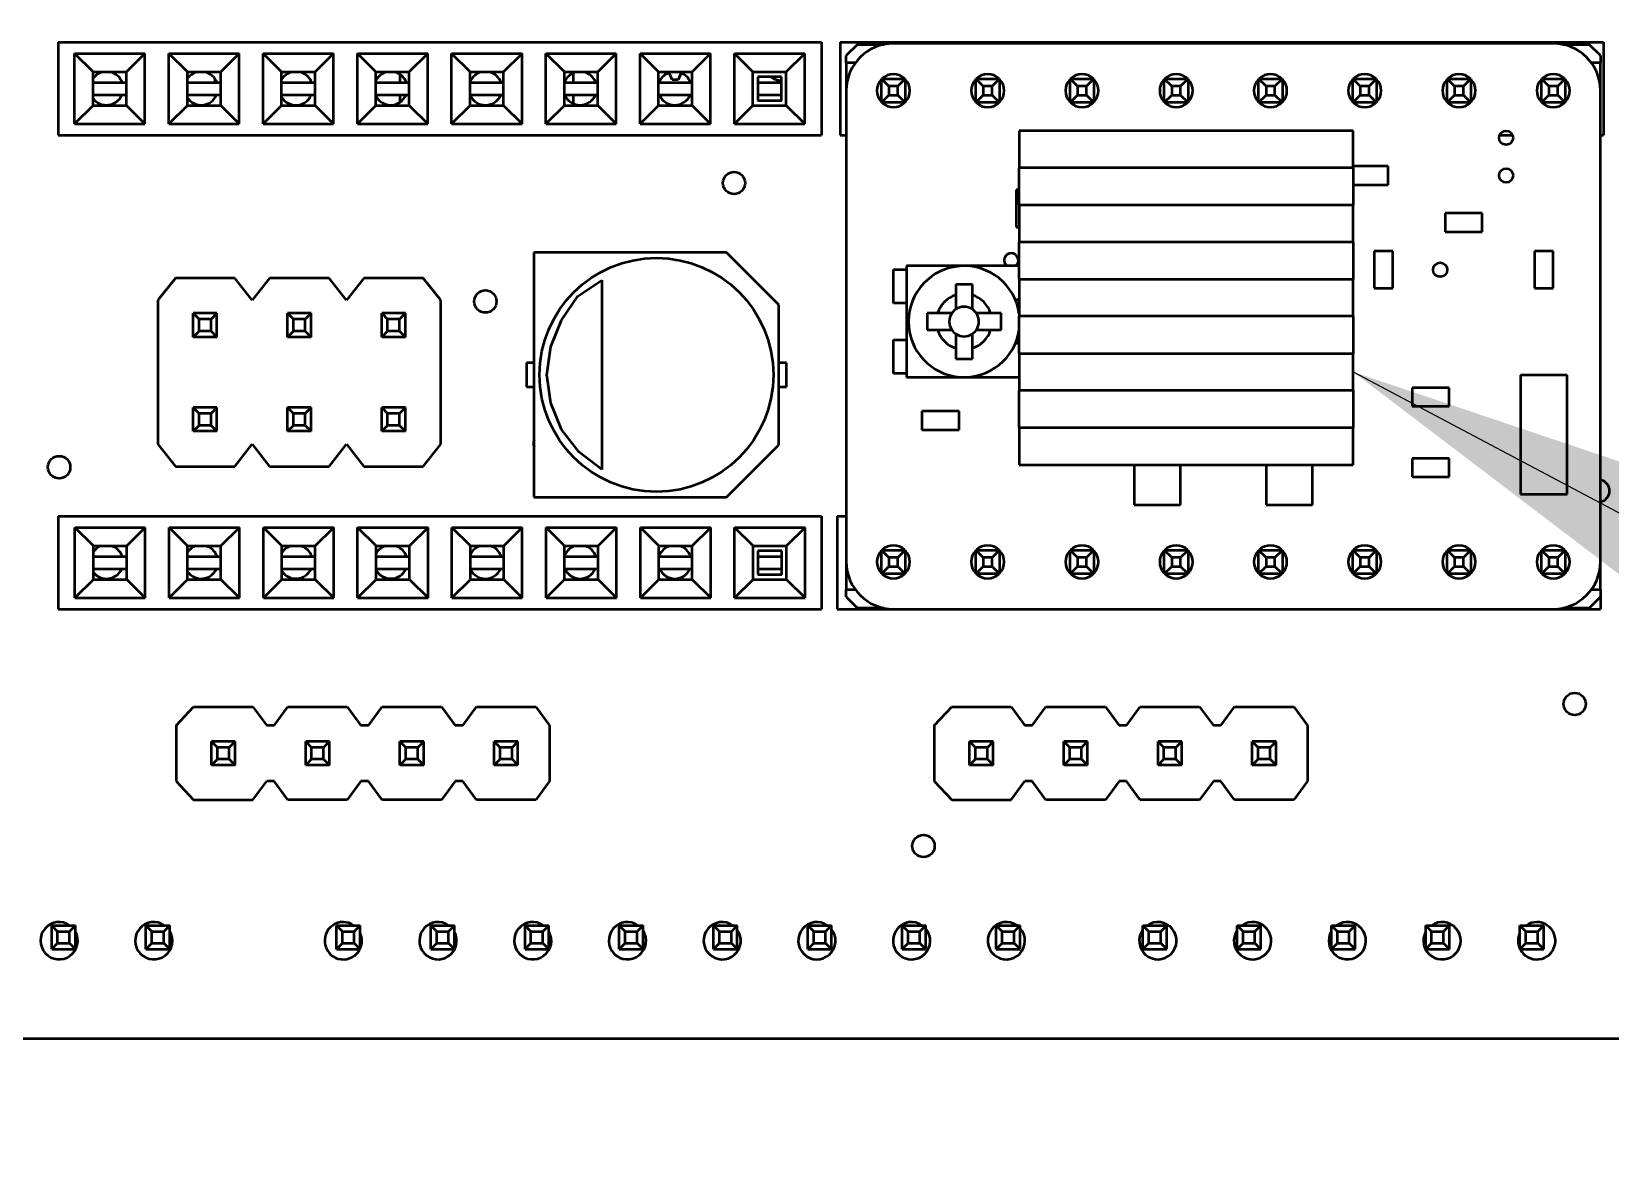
# Model space of a CAD drawing. Header units: millimetres. Extents: x 0 to 2625, y 0 to 1856.
# Drawn here: x 701.87 to 744.41, y 909.16 to 939.79 of the extents above; entities that cross this region are included whole.
import ezdxf

# ---------------------------------------------------------------- set-up
doc = ezdxf.new("R2010")
doc.units = ezdxf.units.MM
doc.header["$LTSCALE"] = 6.25
doc.layers.add('Symbol (ISO)', color=7, linetype='Continuous', lineweight=25)
doc.layers.add('Visible (ISO)', color=7, linetype='Continuous', lineweight=50)
doc.styles.add('Note Text (ISO)', font='tahoma.ttf')
doc.dimstyles.new('Default - Method 1b (ISO)$7', dxfattribs={"dimscale": 6.25, "dimtxt": 3.5, "dimasz": 2.5, "dimexe": 3.175, "dimexo": 0, "dimgap": 0.762, "dimtad": 1, "dimtoh": 1, "dimrnd": 1e-08, "dimtxsty": 'Note Text (ISO)', "dimcen": 0.09, "dimdle": 10, "dimclrd": 256, "dimclre": 256, "dimclrt": 256, "dimazin": 2, "dimtfac": 1, "dimtmove": 0, "dimatfit": 3, "dimfxl": 1, "dimtolj": 1, "dimlwd": -1, "dimlwe": -1, "dimarcsym": 0})

msp = doc.modelspace()

# ---------------------------------------------------------------- linework, layer by layer
at = {"layer": 'Visible (ISO)'}
for p, q in [((702.58, 939.504), (723.15, 939.504)), ((702.58, 939.504), (702.58, 937.004)), ((723.15, 939.504), (723.15, 937.004)), ((723.659, 939.504), (723.659, 937.004)), ((723.659, 939.504), (744.229, 939.504)), ((724.121, 939.446), (723.821, 939.146)), ((724.121, 939.446), (724.84, 939.446)), ((742.871, 939.471), (725.091, 939.471)), ((743.122, 939.446), (743.841, 939.446)), ((744.141, 939.146), (743.841, 939.446)), ((744.229, 939.504), (744.229, 937.004)), ((703.026, 937.304), (703.026, 939.204)), ((703.026, 939.204), (704.924, 939.204)), ((703.525, 938.705), (703.026, 939.204)), ((704.425, 938.705), (704.924, 939.204)), ((704.924, 937.304), (704.924, 939.204)), ((705.566, 937.304), (705.566, 939.204)), ((705.566, 939.204), (707.464, 939.204)), ((706.065, 938.705), (705.566, 939.204)), ((706.965, 938.705), (707.464, 939.204)), ((707.464, 937.304), (707.464, 939.204)), ((708.106, 939.204), (710.004, 939.204)), ((708.605, 938.705), (708.106, 939.204)), ((708.106, 937.304), (708.106, 939.204)), ((709.505, 938.705), (710.004, 939.204)), ((710.004, 937.304), (710.004, 939.204)), ((710.646, 937.304), (710.646, 939.204)), ((710.646, 939.204), (712.544, 939.204)), ((711.145, 938.705), (710.646, 939.204)), ((712.045, 938.705), (712.544, 939.204)), ((712.544, 937.304), (712.544, 939.204)), ((713.186, 937.304), (713.186, 939.204)), ((713.186, 939.204), (715.084, 939.204)), ((713.685, 938.705), (713.186, 939.204)), ((714.585, 938.705), (715.084, 939.204)), ((715.084, 937.304), (715.084, 939.204)), ((715.726, 937.304), (715.726, 939.204)), ((715.726, 939.204), (717.624, 939.204)), ((716.225, 938.705), (715.726, 939.204)), ((717.125, 938.705), (717.624, 939.204)), ((717.624, 937.304), (717.624, 939.204)), ((718.765, 938.705), (718.266, 939.204)), ((718.266, 937.304), (718.266, 939.204)), ((718.266, 939.204), (720.164, 939.204)), ((719.665, 938.705), (720.164, 939.204)), ((720.164, 937.304), (720.164, 939.204)), ((720.806, 939.204), (722.704, 939.204)), ((721.305, 938.705), (720.806, 939.204)), ((720.806, 937.304), (720.806, 939.204)), ((722.205, 938.705), (722.704, 939.204)), ((722.704, 937.304), (722.704, 939.204)), ((723.821, 938.946), (723.821, 939.146)), ((724.062, 938.946), (723.821, 938.946)), ((723.821, 938.946), (723.821, 938.201)), ((744.141, 938.946), (743.899, 938.946)), ((744.141, 939.146), (744.141, 938.946)), ((744.141, 938.201), (744.141, 938.946)), ((703.525, 937.803), (703.525, 938.705)), ((703.525, 938.704), (704.425, 938.704)), ((704.425, 937.803), (704.425, 938.705)), ((706.065, 937.803), (706.065, 938.705)), ((706.065, 938.704), (706.965, 938.704)), ((706.809, 938.523), (706.809, 938.421)), ((706.965, 937.803), (706.965, 938.705)), ((708.605, 937.803), (708.605, 938.705)), ((708.605, 938.704), (709.505, 938.704)), ((709.505, 937.803), (709.505, 938.705)), ((711.145, 937.803), (711.145, 938.705)), ((711.145, 938.704), (712.045, 938.704)), ((711.789, 938.643), (711.789, 938.421)), ((712.045, 937.803), (712.045, 938.705)), ((713.685, 937.803), (713.685, 938.705)), ((713.685, 938.704), (714.585, 938.704)), ((714.585, 937.803), (714.585, 938.705)), ((716.225, 937.803), (716.225, 938.705)), ((716.225, 938.704), (717.125, 938.704)), ((716.462, 938.676), (716.462, 938.421)), ((717.125, 937.803), (717.125, 938.705)), ((718.765, 937.803), (718.765, 938.705)), ((718.765, 938.704), (719.665, 938.704)), ((719.127, 938.489), (719.047, 938.689)), ((719.372, 938.682), (719.294, 938.489)), ((719.665, 937.803), (719.665, 938.705)), ((721.305, 937.803), (721.305, 938.705)), ((721.305, 938.704), (722.205, 938.704)), ((721.435, 938.574), (721.435, 937.934)), ((722.075, 938.574), (721.435, 938.574)), ((722.075, 937.934), (722.075, 938.574)), ((722.205, 937.803), (722.205, 938.705)), ((724.971, 938.321), (724.771, 938.521)), ((724.771, 937.881), (724.771, 938.521)), ((724.771, 938.521), (725.411, 938.521)), ((725.211, 938.321), (725.411, 938.521)), ((725.411, 938.521), (725.411, 937.881)), ((727.311, 938.521), (727.951, 938.521)), ((727.511, 938.321), (727.311, 938.521)), ((727.311, 937.881), (727.311, 938.521)), ((727.751, 938.321), (727.951, 938.521)), ((727.951, 938.521), (727.951, 937.881)), ((729.851, 938.521), (730.491, 938.521)), ((730.051, 938.321), (729.851, 938.521)), ((729.851, 937.881), (729.851, 938.521)), ((730.291, 938.321), (730.491, 938.521)), ((730.491, 938.521), (730.491, 937.881)), ((732.391, 938.521), (733.031, 938.521)), ((732.591, 938.321), (732.391, 938.521)), ((732.391, 937.881), (732.391, 938.521)), ((732.831, 938.321), (733.031, 938.521)), ((733.031, 938.521), (733.031, 937.881)), ((734.931, 938.521), (735.571, 938.521)), ((735.131, 938.321), (734.931, 938.521)), ((734.931, 937.881), (734.931, 938.521)), ((735.371, 938.321), (735.571, 938.521)), ((735.571, 938.521), (735.571, 937.881)), ((737.471, 938.521), (738.111, 938.521)), ((737.671, 938.321), (737.471, 938.521)), ((737.471, 937.881), (737.471, 938.521)), ((737.911, 938.321), (738.111, 938.521)), ((738.111, 938.521), (738.111, 937.881)), ((740.011, 938.521), (740.651, 938.521)), ((740.211, 938.321), (740.011, 938.521)), ((740.011, 937.881), (740.011, 938.521)), ((740.451, 938.321), (740.651, 938.521)), ((740.651, 938.521), (740.651, 937.881)), ((742.551, 938.521), (743.191, 938.521)), ((742.751, 938.321), (742.551, 938.521)), ((742.551, 937.881), (742.551, 938.521)), ((742.991, 938.321), (743.191, 938.521)), ((743.191, 938.521), (743.191, 937.881)), ((703.525, 938.421), (704.425, 938.421)), ((703.525, 938.087), (704.425, 938.087)), ((706.065, 938.421), (706.965, 938.421)), ((706.065, 938.087), (706.965, 938.087)), ((706.809, 938.087), (706.809, 938.004)), ((708.605, 938.421), (709.505, 938.421)), ((708.605, 938.087), (709.505, 938.087)), ((711.145, 938.421), (712.045, 938.421)), ((711.145, 938.087), (712.045, 938.087)), ((711.789, 938.087), (711.789, 937.884)), ((713.685, 938.421), (714.585, 938.421)), ((713.685, 938.087), (714.585, 938.087)), ((716.225, 938.421), (717.125, 938.421)), ((716.225, 938.087), (717.125, 938.087)), ((716.462, 938.087), (716.462, 937.851)), ((718.765, 938.421), (719.665, 938.421)), ((718.765, 938.087), (719.665, 938.087)), ((719.294, 938.489), (719.127, 938.489)), ((721.435, 938.421), (722.075, 938.421)), ((721.435, 938.087), (722.075, 938.087)), ((723.821, 938.201), (723.821, 925.501)), ((725.211, 938.321), (724.971, 938.321)), ((724.971, 938.321), (724.971, 938.081)), ((725.211, 938.081), (725.211, 938.321)), ((727.751, 938.321), (727.511, 938.321)), ((727.511, 938.321), (727.511, 938.081)), ((727.751, 938.081), (727.751, 938.321)), ((730.291, 938.321), (730.051, 938.321)), ((730.051, 938.321), (730.051, 938.081)), ((730.291, 938.081), (730.291, 938.321)), ((732.831, 938.321), (732.591, 938.321)), ((732.591, 938.321), (732.591, 938.081)), ((732.831, 938.081), (732.831, 938.321)), ((735.371, 938.321), (735.131, 938.321)), ((735.131, 938.321), (735.131, 938.081)), ((735.371, 938.081), (735.371, 938.321)), ((737.911, 938.321), (737.671, 938.321)), ((737.671, 938.321), (737.671, 938.081)), ((737.911, 938.081), (737.911, 938.321)), ((740.451, 938.321), (740.211, 938.321)), ((740.211, 938.321), (740.211, 938.081)), ((740.451, 938.081), (740.451, 938.321)), ((742.991, 938.321), (742.751, 938.321)), ((742.751, 938.321), (742.751, 938.081)), ((742.991, 938.081), (742.991, 938.321)), ((744.141, 925.501), (744.141, 938.201)), ((703.525, 937.803), (703.026, 937.304)), ((703.525, 937.804), (704.425, 937.804)), ((704.425, 937.803), (704.924, 937.304)), ((706.065, 937.803), (705.566, 937.304)), ((706.065, 937.804), (706.965, 937.804)), ((706.965, 937.803), (707.464, 937.304)), ((708.605, 937.803), (708.106, 937.304)), ((708.605, 937.804), (709.505, 937.804)), ((709.505, 937.803), (710.004, 937.304)), ((711.145, 937.803), (710.646, 937.304)), ((711.145, 937.804), (712.045, 937.804)), ((712.045, 937.803), (712.544, 937.304)), ((713.685, 937.803), (713.186, 937.304)), ((713.685, 937.804), (714.585, 937.804)), ((714.585, 937.803), (715.084, 937.304)), ((716.225, 937.803), (715.726, 937.304)), ((716.225, 937.804), (717.125, 937.804)), ((717.125, 937.803), (717.624, 937.304)), ((718.765, 937.803), (718.266, 937.304)), ((718.765, 937.804), (719.665, 937.804)), ((719.665, 937.803), (720.164, 937.304)), ((721.305, 937.803), (720.806, 937.304)), ((721.305, 937.804), (722.205, 937.804)), ((721.435, 937.934), (722.075, 937.934)), ((722.205, 937.803), (722.704, 937.304)), ((724.771, 937.881), (724.971, 938.081)), ((725.411, 937.881), (724.771, 937.881)), ((724.971, 938.081), (725.211, 938.081)), ((725.411, 937.881), (725.211, 938.081)), ((727.311, 937.881), (727.511, 938.081)), ((727.951, 937.881), (727.311, 937.881)), ((727.511, 938.081), (727.751, 938.081)), ((727.951, 937.881), (727.751, 938.081)), ((729.851, 937.881), (730.051, 938.081)), ((730.491, 937.881), (729.851, 937.881)), ((730.051, 938.081), (730.291, 938.081)), ((730.491, 937.881), (730.291, 938.081)), ((732.391, 937.881), (732.591, 938.081)), ((733.031, 937.881), (732.391, 937.881)), ((732.591, 938.081), (732.831, 938.081)), ((733.031, 937.881), (732.831, 938.081)), ((734.931, 937.881), (735.131, 938.081)), ((735.571, 937.881), (734.931, 937.881)), ((735.131, 938.081), (735.371, 938.081)), ((735.571, 937.881), (735.371, 938.081)), ((737.471, 937.881), (737.671, 938.081)), ((738.111, 937.881), (737.471, 937.881)), ((737.671, 938.081), (737.911, 938.081)), ((738.111, 937.881), (737.911, 938.081)), ((740.011, 937.881), (740.211, 938.081)), ((740.651, 937.881), (740.011, 937.881)), ((740.211, 938.081), (740.451, 938.081)), ((740.651, 937.881), (740.451, 938.081)), ((742.551, 937.881), (742.751, 938.081)), ((743.191, 937.881), (742.551, 937.881)), ((742.751, 938.081), (742.991, 938.081)), ((743.191, 937.881), (742.991, 938.081)), ((703.026, 937.304), (704.924, 937.304)), ((705.566, 937.304), (707.464, 937.304)), ((708.106, 937.304), (710.004, 937.304)), ((710.646, 937.304), (712.544, 937.304)), ((713.186, 937.304), (715.084, 937.304)), ((715.726, 937.304), (717.624, 937.304)), ((718.266, 937.304), (720.164, 937.304)), ((720.806, 937.304), (722.704, 937.304)), ((702.58, 937.004), (723.15, 937.004)), ((723.659, 937.004), (723.821, 937.004)), ((737.481, 937.121), (728.481, 937.121)), ((728.481, 937.121), (728.481, 936.621)), ((737.481, 936.621), (737.481, 937.121)), ((741.425, 937.004), (741.777, 937.004)), ((744.141, 937.004), (744.229, 937.004)), ((728.481, 936.621), (728.481, 936.121)), ((737.481, 936.121), (737.481, 936.621)), ((737.481, 936.121), (728.481, 936.121)), ((728.481, 935.121), (728.481, 936.121)), ((738.418, 936.165), (737.481, 936.165)), ((737.481, 936.121), (737.481, 935.121)), ((738.418, 935.665), (738.418, 936.165)), ((737.481, 935.665), (738.418, 935.665)), ((728.397, 935.526), (728.397, 934.526)), ((728.481, 935.526), (728.397, 935.526)), ((728.481, 935.121), (737.481, 935.121)), ((728.481, 935.121), (728.481, 934.121)), ((737.481, 934.121), (737.481, 935.121)), ((740.958, 934.895), (739.958, 934.895)), ((739.958, 934.895), (739.958, 934.395)), ((740.958, 934.395), (740.958, 934.895)), ((728.397, 934.526), (728.481, 934.526)), ((739.958, 934.395), (740.958, 934.395)), ((720.592, 933.842), (715.406, 933.842)), ((715.406, 933.842), (715.406, 927.242)), ((722.006, 932.427), (720.592, 933.842)), ((737.481, 934.121), (728.481, 934.121)), ((728.481, 933.121), (728.481, 934.121)), ((737.481, 934.121), (737.481, 933.121)), ((738.049, 933.875), (738.049, 932.875)), ((738.549, 933.875), (738.049, 933.875)), ((738.549, 932.875), (738.549, 933.875)), ((742.367, 933.875), (742.367, 932.875)), ((742.867, 933.875), (742.367, 933.875)), ((742.867, 932.875), (742.867, 933.875)), ((728.481, 933.478), (725.446, 933.478)), ((725.446, 933.478), (725.446, 933.378)), ((705.743, 933.151), (705.273, 932.551)), ((707.343, 933.151), (705.743, 933.151)), ((707.813, 932.551), (707.343, 933.151)), ((708.283, 933.151), (707.813, 932.551)), ((709.883, 933.151), (708.283, 933.151)), ((710.353, 932.551), (709.883, 933.151)), ((710.823, 933.151), (710.353, 932.551)), ((712.423, 933.151), (710.823, 933.151)), ((712.893, 932.551), (712.423, 933.151)), ((716.583, 932.664), (717.231, 933.096)), ((717.231, 933.096), (717.231, 927.987)), ((725.096, 933.378), (725.446, 933.378)), ((725.096, 932.473), (725.096, 933.378)), ((725.446, 933.378), (725.446, 932.473)), ((728.481, 933.121), (737.481, 933.121)), ((728.481, 933.121), (728.481, 932.121)), ((737.481, 932.121), (737.481, 933.121)), ((716.151, 932.017), (716.583, 932.664)), ((727.221, 932.978), (726.771, 932.978)), ((726.771, 932.978), (726.771, 932.693)), ((727.221, 932.693), (727.221, 932.978)), ((728.373, 932.573), (728.481, 932.573)), ((738.049, 932.875), (738.549, 932.875)), ((742.367, 932.875), (742.867, 932.875)), ((705.273, 932.551), (705.273, 928.671)), ((706.863, 932.201), (706.223, 932.201)), ((706.223, 932.201), (706.383, 932.041)), ((706.223, 931.561), (706.223, 932.201)), ((706.703, 932.041), (706.863, 932.201)), ((706.863, 932.201), (706.863, 932.201)), ((706.863, 931.561), (706.863, 932.201)), ((706.863, 931.561), (706.863, 932.201)), ((708.763, 931.561), (708.763, 932.201)), ((708.763, 932.201), (708.923, 932.041)), ((709.403, 932.201), (708.763, 932.201)), ((709.243, 932.041), (709.403, 932.201)), ((709.403, 931.561), (709.403, 932.201)), ((709.403, 932.201), (709.403, 932.201)), ((709.403, 931.561), (709.403, 932.201)), ((711.303, 931.561), (711.303, 932.201)), ((711.303, 932.201), (711.463, 932.041)), ((711.943, 932.201), (711.303, 932.201)), ((711.783, 932.041), (711.943, 932.201)), ((711.943, 932.201), (711.943, 932.201)), ((711.943, 931.561), (711.943, 932.201)), ((711.943, 931.561), (711.943, 932.201)), ((712.893, 928.671), (712.893, 932.551)), ((722.006, 928.656), (722.006, 932.427)), ((725.446, 932.473), (725.096, 932.473)), ((725.446, 932.473), (725.446, 931.483)), ((725.996, 932.203), (725.996, 931.753)), ((726.28, 932.203), (725.996, 932.203)), ((727.996, 932.203), (727.711, 932.203)), ((727.996, 931.753), (727.996, 932.203)), ((706.383, 931.721), (706.223, 931.561)), ((706.703, 932.041), (706.383, 932.041)), ((706.383, 931.721), (706.383, 932.041)), ((706.703, 931.721), (706.383, 931.721)), ((706.703, 931.721), (706.703, 932.041)), ((706.863, 931.561), (706.703, 931.721)), ((708.923, 931.721), (708.763, 931.561)), ((708.923, 931.721), (708.923, 932.041)), ((709.243, 932.041), (708.923, 932.041)), ((709.243, 931.721), (708.923, 931.721)), ((709.243, 931.721), (709.243, 932.041)), ((709.403, 931.561), (709.243, 931.721)), ((711.463, 931.721), (711.303, 931.561)), ((711.463, 931.721), (711.463, 932.041)), ((711.783, 932.041), (711.463, 932.041)), ((711.783, 931.721), (711.463, 931.721)), ((711.783, 931.721), (711.783, 932.041)), ((711.943, 931.561), (711.783, 931.721)), ((715.856, 931.305), (716.151, 932.017)), ((725.996, 931.753), (726.28, 931.753)), ((727.711, 931.753), (727.996, 931.753)), ((737.481, 932.121), (728.481, 932.121)), ((728.481, 931.121), (728.481, 932.121)), ((737.481, 932.121), (737.481, 931.121)), ((706.863, 931.561), (706.223, 931.561)), ((706.863, 931.561), (706.863, 931.561)), ((709.403, 931.561), (708.763, 931.561)), ((709.403, 931.561), (709.403, 931.561)), ((711.943, 931.561), (711.303, 931.561)), ((711.943, 931.561), (711.943, 931.561)), ((715.756, 930.542), (715.856, 931.305)), ((725.096, 931.483), (725.446, 931.483)), ((725.096, 930.578), (725.096, 931.483)), ((725.446, 931.483), (725.446, 930.578)), ((728.481, 931.383), (728.373, 931.383)), ((715.406, 930.867), (715.206, 930.867)), ((715.206, 930.867), (715.206, 930.217)), ((722.206, 930.867), (722.006, 930.867)), ((722.206, 930.217), (722.206, 930.867)), ((726.771, 931.262), (726.771, 930.978)), ((726.771, 930.978), (727.221, 930.978)), ((727.221, 930.978), (727.221, 931.262)), ((728.481, 931.121), (737.481, 931.121)), ((728.481, 931.121), (728.481, 930.121)), ((737.481, 930.121), (737.481, 931.121)), ((715.856, 929.778), (715.756, 930.542)), ((725.446, 930.578), (725.096, 930.578)), ((725.446, 930.578), (725.446, 930.478)), ((725.446, 930.478), (728.481, 930.478)), ((741.992, 930.53), (741.992, 927.33)), ((743.242, 930.53), (741.992, 930.53)), ((743.242, 927.33), (743.242, 930.53)), ((715.206, 930.217), (715.406, 930.217)), ((722.006, 930.217), (722.206, 930.217)), ((737.481, 930.121), (728.481, 930.121)), ((728.481, 929.121), (728.481, 930.121)), ((737.481, 930.121), (737.481, 929.121)), ((740.069, 930.196), (739.069, 930.196)), ((739.069, 930.196), (739.069, 929.696)), ((740.069, 929.696), (740.069, 930.196)), ((706.223, 929.021), (706.223, 929.661)), ((706.223, 929.661), (706.383, 929.501)), ((706.863, 929.661), (706.223, 929.661)), ((706.703, 929.501), (706.863, 929.661)), ((706.863, 929.661), (706.863, 929.661)), ((706.863, 929.021), (706.863, 929.661)), ((706.863, 929.021), (706.863, 929.661)), ((709.403, 929.661), (708.763, 929.661)), ((708.763, 929.661), (708.923, 929.501)), ((708.763, 929.021), (708.763, 929.661)), ((709.243, 929.501), (709.403, 929.661)), ((709.403, 929.661), (709.403, 929.661)), ((709.403, 929.021), (709.403, 929.661)), ((709.403, 929.021), (709.403, 929.661)), ((711.943, 929.661), (711.303, 929.661)), ((711.303, 929.021), (711.303, 929.661)), ((711.303, 929.661), (711.463, 929.501)), ((711.783, 929.501), (711.943, 929.661)), ((711.943, 929.021), (711.943, 929.661)), ((711.943, 929.661), (711.943, 929.661)), ((711.943, 929.021), (711.943, 929.661)), ((716.151, 929.067), (715.856, 929.778)), ((739.069, 929.696), (740.069, 929.696)), ((706.383, 929.181), (706.223, 929.021)), ((706.383, 929.181), (706.383, 929.501)), ((706.703, 929.501), (706.383, 929.501)), ((706.703, 929.181), (706.383, 929.181)), ((706.703, 929.181), (706.703, 929.501)), ((706.863, 929.021), (706.703, 929.181)), ((708.923, 929.181), (708.763, 929.021)), ((709.243, 929.501), (708.923, 929.501)), ((708.923, 929.181), (708.923, 929.501)), ((709.243, 929.181), (708.923, 929.181)), ((709.243, 929.181), (709.243, 929.501)), ((709.403, 929.021), (709.243, 929.181)), ((711.463, 929.181), (711.303, 929.021)), ((711.783, 929.501), (711.463, 929.501)), ((711.463, 929.181), (711.463, 929.501)), ((711.783, 929.181), (711.463, 929.181)), ((711.783, 929.181), (711.783, 929.501)), ((711.943, 929.021), (711.783, 929.181)), ((726.861, 929.561), (725.861, 929.561)), ((725.861, 929.561), (725.861, 929.061)), ((726.861, 929.061), (726.861, 929.561)), ((706.863, 929.021), (706.223, 929.021)), ((706.863, 929.021), (706.863, 929.021)), ((709.403, 929.021), (708.763, 929.021)), ((709.403, 929.021), (709.403, 929.021)), ((711.943, 929.021), (711.303, 929.021)), ((711.943, 929.021), (711.943, 929.021)), ((716.62, 928.456), (716.151, 929.067)), ((725.861, 929.061), (726.861, 929.061)), ((728.481, 929.121), (737.481, 929.121)), ((728.481, 929.121), (728.481, 928.621)), ((737.481, 928.621), (737.481, 929.121)), ((705.273, 928.671), (705.743, 928.071)), ((707.343, 928.071), (707.813, 928.671)), ((707.813, 928.671), (708.283, 928.071)), ((709.883, 928.071), (710.353, 928.671)), ((710.353, 928.671), (710.823, 928.071)), ((712.423, 928.071), (712.893, 928.671)), ((717.231, 927.987), (716.62, 928.456)), ((720.592, 927.242), (722.006, 928.656)), ((728.481, 928.621), (728.481, 928.121)), ((737.481, 928.121), (737.481, 928.621)), ((705.743, 928.071), (707.343, 928.071)), ((708.283, 928.071), (709.883, 928.071)), ((710.823, 928.071), (712.423, 928.071)), ((728.481, 928.121), (737.481, 928.121)), ((731.578, 928.121), (731.578, 927.041)), ((732.828, 927.041), (732.828, 928.121)), ((735.134, 928.121), (735.134, 927.041)), ((736.384, 927.041), (736.384, 928.121)), ((740.069, 928.291), (739.069, 928.291)), ((739.069, 928.291), (739.069, 927.791)), ((740.069, 927.791), (740.069, 928.291)), ((739.069, 927.791), (740.069, 927.791)), ((715.406, 927.242), (720.592, 927.242)), ((731.578, 927.041), (732.828, 927.041)), ((735.134, 927.041), (736.384, 927.041)), ((741.992, 927.33), (743.242, 927.33)), ((702.587, 926.731), (723.157, 926.731)), ((702.587, 926.731), (702.587, 924.231)), ((723.157, 926.731), (723.157, 924.231)), ((723.571, 926.731), (723.821, 926.731)), ((723.571, 926.731), (723.571, 924.231)), ((703.033, 924.531), (703.033, 926.431)), ((703.033, 926.431), (704.931, 926.431)), ((703.532, 925.932), (703.033, 926.431)), ((704.432, 925.932), (704.931, 926.431)), ((704.931, 924.531), (704.931, 926.431)), ((705.573, 924.531), (705.573, 926.431)), ((705.573, 926.431), (707.471, 926.431)), ((706.072, 925.932), (705.573, 926.431)), ((706.972, 925.932), (707.471, 926.431)), ((707.471, 924.531), (707.471, 926.431)), ((708.113, 924.531), (708.113, 926.431)), ((708.113, 926.431), (710.011, 926.431)), ((708.612, 925.932), (708.113, 926.431)), ((709.512, 925.932), (710.011, 926.431)), ((710.011, 924.531), (710.011, 926.431)), ((710.653, 924.531), (710.653, 926.431)), ((710.653, 926.431), (712.551, 926.431)), ((711.152, 925.932), (710.653, 926.431)), ((712.052, 925.932), (712.551, 926.431)), ((712.551, 924.531), (712.551, 926.431)), ((713.193, 924.531), (713.193, 926.431)), ((713.193, 926.431), (715.091, 926.431)), ((713.692, 925.932), (713.193, 926.431)), ((714.592, 925.932), (715.091, 926.431)), ((715.091, 924.531), (715.091, 926.431)), ((715.733, 924.531), (715.733, 926.431)), ((715.733, 926.431), (717.631, 926.431)), ((716.232, 925.932), (715.733, 926.431)), ((717.132, 925.932), (717.631, 926.431)), ((717.631, 924.531), (717.631, 926.431)), ((718.273, 924.531), (718.273, 926.431)), ((718.273, 926.431), (720.171, 926.431)), ((718.772, 925.932), (718.273, 926.431)), ((719.672, 925.932), (720.171, 926.431)), ((720.171, 924.531), (720.171, 926.431)), ((720.813, 924.531), (720.813, 926.431)), ((720.813, 926.431), (722.711, 926.431)), ((721.312, 925.932), (720.813, 926.431)), ((722.212, 925.932), (722.711, 926.431)), ((722.711, 924.531), (722.711, 926.431)), ((703.532, 925.03), (703.532, 925.932)), ((703.532, 925.931), (704.432, 925.931)), ((704.432, 925.03), (704.432, 925.932)), ((706.072, 925.03), (706.072, 925.932)), ((706.072, 925.931), (706.972, 925.931)), ((706.972, 925.03), (706.972, 925.932)), ((708.612, 925.03), (708.612, 925.932)), ((708.612, 925.931), (709.512, 925.931)), ((709.512, 925.03), (709.512, 925.932)), ((711.152, 925.03), (711.152, 925.932)), ((711.152, 925.931), (712.052, 925.931)), ((712.052, 925.03), (712.052, 925.932)), ((713.692, 925.03), (713.692, 925.932)), ((713.692, 925.931), (714.592, 925.931)), ((714.592, 925.03), (714.592, 925.932)), ((716.232, 925.03), (716.232, 925.932)), ((716.232, 925.931), (717.132, 925.931)), ((717.132, 925.03), (717.132, 925.932)), ((718.772, 925.03), (718.772, 925.932)), ((718.772, 925.931), (719.672, 925.931)), ((719.672, 925.03), (719.672, 925.932)), ((721.312, 925.03), (721.312, 925.932)), ((721.312, 925.931), (722.212, 925.931)), ((722.082, 925.801), (721.442, 925.801)), ((721.442, 925.801), (721.442, 925.161)), ((722.082, 925.161), (722.082, 925.801)), ((722.212, 925.03), (722.212, 925.932)), ((724.771, 925.821), (725.411, 925.821)), ((724.971, 925.621), (724.771, 925.821)), ((724.771, 925.181), (724.771, 925.821)), ((725.211, 925.621), (725.411, 925.821)), ((725.411, 925.821), (725.411, 925.181)), ((727.511, 925.621), (727.311, 925.821)), ((727.311, 925.181), (727.311, 925.821)), ((727.311, 925.821), (727.951, 925.821)), ((727.751, 925.621), (727.951, 925.821)), ((727.951, 925.821), (727.951, 925.181)), ((730.051, 925.621), (729.851, 925.821)), ((729.851, 925.181), (729.851, 925.821)), ((729.851, 925.821), (730.491, 925.821)), ((730.291, 925.621), (730.491, 925.821)), ((730.491, 925.821), (730.491, 925.181)), ((732.391, 925.821), (733.031, 925.821)), ((732.391, 925.181), (732.391, 925.821)), ((732.591, 925.621), (732.391, 925.821)), ((732.831, 925.621), (733.031, 925.821)), ((733.031, 925.821), (733.031, 925.181)), ((734.931, 925.181), (734.931, 925.821)), ((734.931, 925.821), (735.571, 925.821)), ((735.131, 925.621), (734.931, 925.821)), ((735.371, 925.621), (735.571, 925.821)), ((735.571, 925.821), (735.571, 925.181)), ((737.471, 925.181), (737.471, 925.821)), ((737.471, 925.821), (738.111, 925.821)), ((737.671, 925.621), (737.471, 925.821)), ((737.911, 925.621), (738.111, 925.821)), ((738.111, 925.821), (738.111, 925.181)), ((740.011, 925.181), (740.011, 925.821)), ((740.011, 925.821), (740.651, 925.821)), ((740.211, 925.621), (740.011, 925.821)), ((740.451, 925.621), (740.651, 925.821)), ((740.651, 925.821), (740.651, 925.181)), ((742.551, 925.181), (742.551, 925.821)), ((742.551, 925.821), (743.191, 925.821)), ((742.751, 925.621), (742.551, 925.821)), ((742.991, 925.621), (743.191, 925.821)), ((743.191, 925.821), (743.191, 925.181)), ((703.532, 925.648), (704.432, 925.648)), ((706.072, 925.648), (706.972, 925.648)), ((708.612, 925.648), (709.512, 925.648)), ((711.152, 925.648), (712.052, 925.648)), ((713.692, 925.648), (714.592, 925.648)), ((716.232, 925.648), (717.132, 925.648)), ((718.772, 925.648), (719.672, 925.648)), ((721.442, 925.648), (722.082, 925.648)), ((723.821, 925.501), (723.821, 924.756)), ((724.771, 925.181), (724.971, 925.381)), ((725.211, 925.621), (724.971, 925.621)), ((724.971, 925.621), (724.971, 925.381)), ((724.971, 925.381), (725.211, 925.381)), ((725.211, 925.381), (725.211, 925.621)), ((725.411, 925.181), (725.211, 925.381)), ((727.311, 925.181), (727.511, 925.381)), ((727.511, 925.621), (727.511, 925.381)), ((727.751, 925.621), (727.511, 925.621)), ((727.511, 925.381), (727.751, 925.381)), ((727.751, 925.381), (727.751, 925.621)), ((727.951, 925.181), (727.751, 925.381)), ((729.851, 925.181), (730.051, 925.381)), ((730.051, 925.621), (730.051, 925.381)), ((730.291, 925.621), (730.051, 925.621)), ((730.051, 925.381), (730.291, 925.381)), ((730.291, 925.381), (730.291, 925.621)), ((730.491, 925.181), (730.291, 925.381)), ((732.391, 925.181), (732.591, 925.381)), ((732.591, 925.621), (732.591, 925.381)), ((732.831, 925.621), (732.591, 925.621)), ((732.591, 925.381), (732.831, 925.381)), ((732.831, 925.381), (732.831, 925.621)), ((733.031, 925.181), (732.831, 925.381)), ((734.931, 925.181), (735.131, 925.381)), ((735.131, 925.621), (735.131, 925.381)), ((735.371, 925.621), (735.131, 925.621)), ((735.131, 925.381), (735.371, 925.381)), ((735.371, 925.381), (735.371, 925.621)), ((735.571, 925.181), (735.371, 925.381)), ((737.471, 925.181), (737.671, 925.381)), ((737.671, 925.621), (737.671, 925.381)), ((737.911, 925.621), (737.671, 925.621)), ((737.671, 925.381), (737.911, 925.381)), ((737.911, 925.381), (737.911, 925.621)), ((738.111, 925.181), (737.911, 925.381)), ((740.011, 925.181), (740.211, 925.381)), ((740.211, 925.621), (740.211, 925.381)), ((740.451, 925.621), (740.211, 925.621)), ((740.211, 925.381), (740.451, 925.381)), ((740.451, 925.381), (740.451, 925.621)), ((740.651, 925.181), (740.451, 925.381)), ((742.551, 925.181), (742.751, 925.381)), ((742.751, 925.621), (742.751, 925.381)), ((742.991, 925.621), (742.751, 925.621)), ((742.751, 925.381), (742.991, 925.381)), ((742.991, 925.381), (742.991, 925.621)), ((743.191, 925.181), (742.991, 925.381)), ((744.141, 924.756), (744.141, 925.501)), ((703.532, 925.03), (703.033, 924.531)), ((703.532, 925.314), (704.432, 925.314)), ((703.532, 925.031), (704.432, 925.031)), ((704.432, 925.03), (704.931, 924.531)), ((706.072, 925.03), (705.573, 924.531)), ((706.072, 925.314), (706.972, 925.314)), ((706.072, 925.031), (706.972, 925.031)), ((706.972, 925.03), (707.471, 924.531)), ((708.612, 925.03), (708.113, 924.531)), ((708.612, 925.314), (709.512, 925.314)), ((708.612, 925.031), (709.512, 925.031)), ((709.512, 925.03), (710.011, 924.531)), ((711.152, 925.03), (710.653, 924.531)), ((711.152, 925.314), (712.052, 925.314)), ((711.152, 925.031), (712.052, 925.031)), ((712.052, 925.03), (712.551, 924.531)), ((713.692, 925.03), (713.193, 924.531)), ((713.692, 925.314), (714.592, 925.314)), ((713.692, 925.031), (714.592, 925.031)), ((714.592, 925.03), (715.091, 924.531)), ((716.232, 925.03), (715.733, 924.531)), ((716.232, 925.314), (717.132, 925.314)), ((716.232, 925.031), (717.132, 925.031)), ((717.132, 925.03), (717.631, 924.531)), ((718.772, 925.03), (718.273, 924.531)), ((718.772, 925.314), (719.672, 925.314)), ((718.772, 925.031), (719.672, 925.031)), ((719.672, 925.03), (720.171, 924.531)), ((721.312, 925.03), (720.813, 924.531)), ((721.312, 925.031), (722.212, 925.031)), ((721.442, 925.314), (722.082, 925.314)), ((721.442, 925.161), (722.082, 925.161)), ((722.212, 925.03), (722.711, 924.531)), ((725.411, 925.181), (724.771, 925.181)), ((727.951, 925.181), (727.311, 925.181)), ((730.491, 925.181), (729.851, 925.181)), ((733.031, 925.181), (732.391, 925.181)), ((735.571, 925.181), (734.931, 925.181)), ((738.111, 925.181), (737.471, 925.181)), ((740.651, 925.181), (740.011, 925.181)), ((743.191, 925.181), (742.551, 925.181)), ((703.033, 924.531), (704.931, 924.531)), ((705.573, 924.531), (707.471, 924.531)), ((708.113, 924.531), (710.011, 924.531)), ((710.653, 924.531), (712.551, 924.531)), ((713.193, 924.531), (715.091, 924.531)), ((715.733, 924.531), (717.631, 924.531)), ((718.273, 924.531), (720.171, 924.531)), ((720.813, 924.531), (722.711, 924.531)), ((723.821, 924.756), (724.062, 924.756)), ((723.821, 924.556), (723.821, 924.756)), ((723.821, 924.556), (724.121, 924.256)), ((743.841, 924.256), (744.141, 924.556)), ((743.899, 924.756), (744.141, 924.756)), ((744.141, 924.756), (744.141, 924.556)), ((744.141, 924.556), (744.141, 924.231)), ((702.587, 924.231), (723.157, 924.231)), ((723.571, 924.231), (725.091, 924.231)), ((724.84, 924.256), (724.121, 924.256)), ((725.091, 924.231), (742.871, 924.231)), ((742.871, 924.231), (744.141, 924.231)), ((743.841, 924.256), (743.122, 924.256)), ((705.764, 921.092), (706.234, 921.592)), ((706.234, 921.592), (707.834, 921.592)), ((707.834, 921.592), (708.204, 921.092)), ((708.404, 921.092), (708.774, 921.592)), ((708.774, 921.592), (710.374, 921.592)), ((710.374, 921.592), (710.744, 921.092)), ((710.944, 921.092), (711.314, 921.592)), ((711.314, 921.592), (712.914, 921.592)), ((712.914, 921.592), (713.284, 921.092)), ((713.484, 921.092), (713.854, 921.592)), ((713.854, 921.592), (715.454, 921.592)), ((715.454, 921.592), (715.824, 921.092)), ((726.192, 921.092), (726.662, 921.592)), ((726.662, 921.592), (728.262, 921.592)), ((728.262, 921.592), (728.632, 921.092)), ((728.832, 921.092), (729.202, 921.592)), ((729.202, 921.592), (730.802, 921.592)), ((730.802, 921.592), (731.172, 921.092)), ((731.372, 921.092), (731.742, 921.592)), ((731.742, 921.592), (733.342, 921.592)), ((733.342, 921.592), (733.712, 921.092)), ((733.912, 921.092), (734.282, 921.592)), ((734.282, 921.592), (735.882, 921.592)), ((735.882, 921.592), (736.252, 921.092)), ((705.764, 921.092), (705.764, 919.592)), ((708.404, 921.092), (708.204, 921.092)), ((710.944, 921.092), (710.744, 921.092)), ((713.484, 921.092), (713.284, 921.092)), ((715.824, 921.092), (715.824, 919.592)), ((726.192, 921.092), (726.192, 919.592)), ((728.832, 921.092), (728.632, 921.092)), ((731.372, 921.092), (731.172, 921.092)), ((733.912, 921.092), (733.712, 921.092)), ((736.252, 921.092), (736.252, 919.592)), ((706.714, 920.022), (706.714, 920.662)), ((707.354, 920.662), (706.714, 920.662)), ((706.874, 920.502), (706.714, 920.662)), ((707.354, 920.662), (707.194, 920.502)), ((707.354, 920.022), (707.354, 920.662)), ((709.254, 920.022), (709.254, 920.662)), ((709.894, 920.662), (709.254, 920.662)), ((709.414, 920.502), (709.254, 920.662)), ((709.894, 920.662), (709.734, 920.502)), ((709.894, 920.022), (709.894, 920.662)), ((711.794, 920.022), (711.794, 920.662)), ((712.434, 920.662), (711.794, 920.662)), ((711.954, 920.502), (711.794, 920.662)), ((712.434, 920.662), (712.274, 920.502)), ((712.434, 920.022), (712.434, 920.662)), ((714.334, 920.022), (714.334, 920.662)), ((714.974, 920.662), (714.334, 920.662)), ((714.494, 920.502), (714.334, 920.662)), ((714.974, 920.662), (714.814, 920.502)), ((714.974, 920.022), (714.974, 920.662)), ((727.142, 920.022), (727.142, 920.662)), ((727.782, 920.662), (727.142, 920.662)), ((727.302, 920.502), (727.142, 920.662)), ((727.782, 920.662), (727.622, 920.502)), ((727.782, 920.022), (727.782, 920.662)), ((730.322, 920.662), (729.682, 920.662)), ((729.842, 920.502), (729.682, 920.662)), ((729.682, 920.022), (729.682, 920.662)), ((730.322, 920.662), (730.162, 920.502)), ((730.322, 920.022), (730.322, 920.662)), ((732.222, 920.022), (732.222, 920.662)), ((732.862, 920.662), (732.222, 920.662)), ((732.382, 920.502), (732.222, 920.662)), ((732.862, 920.662), (732.702, 920.502)), ((732.862, 920.022), (732.862, 920.662)), ((734.762, 920.022), (734.762, 920.662)), ((735.402, 920.662), (734.762, 920.662)), ((734.922, 920.502), (734.762, 920.662)), ((735.402, 920.662), (735.242, 920.502)), ((735.402, 920.022), (735.402, 920.662)), ((707.194, 920.502), (706.874, 920.502)), ((706.874, 920.182), (706.874, 920.502)), ((707.194, 920.182), (707.194, 920.502)), ((709.734, 920.502), (709.414, 920.502)), ((709.414, 920.182), (709.414, 920.502)), ((709.734, 920.182), (709.734, 920.502)), ((712.274, 920.502), (711.954, 920.502)), ((711.954, 920.182), (711.954, 920.502)), ((712.274, 920.182), (712.274, 920.502)), ((714.814, 920.502), (714.494, 920.502)), ((714.494, 920.182), (714.494, 920.502)), ((714.814, 920.182), (714.814, 920.502)), ((727.622, 920.502), (727.302, 920.502)), ((727.302, 920.182), (727.302, 920.502)), ((727.622, 920.182), (727.622, 920.502)), ((730.162, 920.502), (729.842, 920.502)), ((729.842, 920.182), (729.842, 920.502)), ((730.162, 920.182), (730.162, 920.502)), ((732.702, 920.502), (732.382, 920.502)), ((732.382, 920.182), (732.382, 920.502)), ((732.702, 920.182), (732.702, 920.502)), ((735.242, 920.502), (734.922, 920.502)), ((734.922, 920.182), (734.922, 920.502)), ((735.242, 920.182), (735.242, 920.502)), ((706.714, 920.022), (706.874, 920.182)), ((707.354, 920.022), (706.714, 920.022)), ((707.194, 920.182), (706.874, 920.182)), ((707.194, 920.182), (707.354, 920.022)), ((709.254, 920.022), (709.414, 920.182)), ((709.894, 920.022), (709.254, 920.022)), ((709.734, 920.182), (709.414, 920.182)), ((709.734, 920.182), (709.894, 920.022)), ((711.794, 920.022), (711.954, 920.182)), ((712.434, 920.022), (711.794, 920.022)), ((712.274, 920.182), (711.954, 920.182)), ((712.274, 920.182), (712.434, 920.022)), ((714.334, 920.022), (714.494, 920.182)), ((714.974, 920.022), (714.334, 920.022)), ((714.814, 920.182), (714.494, 920.182)), ((714.814, 920.182), (714.974, 920.022)), ((727.142, 920.022), (727.302, 920.182)), ((727.782, 920.022), (727.142, 920.022)), ((727.622, 920.182), (727.302, 920.182)), ((727.622, 920.182), (727.782, 920.022)), ((729.682, 920.022), (729.842, 920.182)), ((730.322, 920.022), (729.682, 920.022)), ((730.162, 920.182), (729.842, 920.182)), ((730.162, 920.182), (730.322, 920.022)), ((732.222, 920.022), (732.382, 920.182)), ((732.862, 920.022), (732.222, 920.022)), ((732.702, 920.182), (732.382, 920.182)), ((732.702, 920.182), (732.862, 920.022)), ((734.762, 920.022), (734.922, 920.182)), ((735.402, 920.022), (734.762, 920.022)), ((735.242, 920.182), (734.922, 920.182)), ((735.242, 920.182), (735.402, 920.022)), ((705.764, 919.592), (706.234, 919.092)), ((707.834, 919.092), (708.204, 919.592)), ((708.404, 919.592), (708.204, 919.592)), ((708.774, 919.092), (708.404, 919.592)), ((710.744, 919.592), (710.374, 919.092)), ((710.944, 919.592), (710.744, 919.592)), ((711.314, 919.092), (710.944, 919.592)), ((713.284, 919.592), (712.914, 919.092)), ((713.484, 919.592), (713.284, 919.592)), ((713.854, 919.092), (713.484, 919.592)), ((715.824, 919.592), (715.454, 919.092)), ((726.192, 919.592), (726.662, 919.092)), ((728.262, 919.092), (728.632, 919.592)), ((728.832, 919.592), (728.632, 919.592)), ((729.202, 919.092), (728.832, 919.592)), ((731.172, 919.592), (730.802, 919.092)), ((731.372, 919.592), (731.172, 919.592)), ((731.742, 919.092), (731.372, 919.592)), ((733.712, 919.592), (733.342, 919.092)), ((733.912, 919.592), (733.712, 919.592)), ((734.282, 919.092), (733.912, 919.592)), ((736.252, 919.592), (735.882, 919.092)), ((706.234, 919.092), (707.834, 919.092)), ((710.374, 919.092), (708.774, 919.092)), ((712.914, 919.092), (711.314, 919.092)), ((715.454, 919.092), (713.854, 919.092)), ((726.662, 919.092), (728.262, 919.092)), ((730.802, 919.092), (729.202, 919.092)), ((733.342, 919.092), (731.742, 919.092)), ((735.882, 919.092), (734.282, 919.092)), ((702.57, 915.543), (702.41, 915.703)), ((702.41, 915.063), (702.41, 915.703)), ((702.41, 915.703), (703.05, 915.703)), ((702.57, 915.543), (702.89, 915.543)), ((702.57, 915.223), (702.57, 915.543)), ((703.05, 915.703), (702.89, 915.543)), ((702.89, 915.223), (702.89, 915.543)), ((703.05, 915.063), (703.05, 915.703)), ((705.11, 915.543), (704.95, 915.703)), ((704.95, 915.063), (704.95, 915.703)), ((704.95, 915.703), (705.59, 915.703)), ((705.11, 915.543), (705.43, 915.543)), ((705.11, 915.223), (705.11, 915.543)), ((705.59, 915.703), (705.43, 915.543)), ((705.43, 915.223), (705.43, 915.543)), ((705.59, 915.063), (705.59, 915.703)), ((710.084, 915.703), (710.724, 915.703)), ((710.244, 915.543), (710.084, 915.703)), ((710.084, 915.063), (710.084, 915.703)), ((710.244, 915.543), (710.564, 915.543)), ((710.244, 915.223), (710.244, 915.543)), ((710.724, 915.703), (710.564, 915.543)), ((710.564, 915.223), (710.564, 915.543)), ((710.724, 915.063), (710.724, 915.703)), ((712.784, 915.543), (712.624, 915.703)), ((712.624, 915.063), (712.624, 915.703)), ((712.624, 915.703), (713.264, 915.703)), ((712.784, 915.223), (712.784, 915.543)), ((712.784, 915.543), (713.104, 915.543)), ((713.264, 915.703), (713.104, 915.543)), ((713.104, 915.223), (713.104, 915.543)), ((713.264, 915.063), (713.264, 915.703)), ((715.324, 915.543), (715.164, 915.703)), ((715.164, 915.063), (715.164, 915.703)), ((715.164, 915.703), (715.804, 915.703)), ((715.324, 915.543), (715.644, 915.543)), ((715.324, 915.223), (715.324, 915.543)), ((715.804, 915.703), (715.644, 915.543)), ((715.644, 915.223), (715.644, 915.543)), ((715.804, 915.063), (715.804, 915.703)), ((717.864, 915.543), (717.704, 915.703)), ((717.704, 915.063), (717.704, 915.703)), ((717.704, 915.703), (718.344, 915.703)), ((717.864, 915.543), (718.184, 915.543)), ((717.864, 915.223), (717.864, 915.543)), ((718.344, 915.703), (718.184, 915.543)), ((718.184, 915.223), (718.184, 915.543)), ((718.344, 915.063), (718.344, 915.703)), ((720.404, 915.543), (720.244, 915.703)), ((720.244, 915.063), (720.244, 915.703)), ((720.244, 915.703), (720.884, 915.703)), ((720.404, 915.543), (720.724, 915.543)), ((720.404, 915.223), (720.404, 915.543)), ((720.884, 915.703), (720.724, 915.543)), ((720.724, 915.223), (720.724, 915.543)), ((720.884, 915.063), (720.884, 915.703)), ((722.784, 915.703), (723.424, 915.703)), ((722.944, 915.543), (722.784, 915.703)), ((722.784, 915.063), (722.784, 915.703)), ((722.944, 915.543), (723.264, 915.543)), ((722.944, 915.223), (722.944, 915.543)), ((723.424, 915.703), (723.264, 915.543)), ((723.264, 915.223), (723.264, 915.543)), ((723.424, 915.063), (723.424, 915.703)), ((725.324, 915.703), (725.964, 915.703)), ((725.484, 915.543), (725.324, 915.703)), ((725.324, 915.063), (725.324, 915.703)), ((725.484, 915.543), (725.804, 915.543)), ((725.484, 915.223), (725.484, 915.543)), ((725.964, 915.703), (725.804, 915.543)), ((725.804, 915.223), (725.804, 915.543)), ((725.964, 915.063), (725.964, 915.703)), ((728.024, 915.543), (727.864, 915.703)), ((727.864, 915.063), (727.864, 915.703)), ((727.864, 915.703), (728.504, 915.703)), ((728.024, 915.543), (728.344, 915.543)), ((728.024, 915.223), (728.024, 915.543)), ((728.504, 915.703), (728.344, 915.543)), ((728.344, 915.223), (728.344, 915.543)), ((728.504, 915.063), (728.504, 915.703)), ((731.814, 915.703), (732.454, 915.703)), ((731.814, 915.063), (731.814, 915.703)), ((731.974, 915.543), (731.814, 915.703)), ((731.974, 915.543), (732.294, 915.543)), ((731.974, 915.223), (731.974, 915.543)), ((732.454, 915.703), (732.294, 915.543)), ((732.294, 915.223), (732.294, 915.543)), ((732.454, 915.063), (732.454, 915.703)), ((734.354, 915.703), (734.994, 915.703)), ((734.354, 915.063), (734.354, 915.703)), ((734.514, 915.543), (734.354, 915.703)), ((734.514, 915.543), (734.834, 915.543)), ((734.514, 915.223), (734.514, 915.543)), ((734.994, 915.703), (734.834, 915.543)), ((734.834, 915.223), (734.834, 915.543)), ((734.994, 915.063), (734.994, 915.703)), ((736.894, 915.703), (737.534, 915.703)), ((736.894, 915.063), (736.894, 915.703)), ((737.054, 915.543), (736.894, 915.703)), ((737.054, 915.543), (737.374, 915.543)), ((737.054, 915.223), (737.054, 915.543)), ((737.534, 915.703), (737.374, 915.543)), ((737.374, 915.223), (737.374, 915.543)), ((737.534, 915.063), (737.534, 915.703)), ((739.434, 915.703), (740.074, 915.703)), ((739.434, 915.063), (739.434, 915.703)), ((739.594, 915.543), (739.434, 915.703)), ((739.594, 915.543), (739.914, 915.543)), ((739.594, 915.223), (739.594, 915.543)), ((740.074, 915.703), (739.914, 915.543)), ((739.914, 915.223), (739.914, 915.543)), ((740.074, 915.063), (740.074, 915.703)), ((741.974, 915.703), (742.614, 915.703)), ((741.974, 915.063), (741.974, 915.703)), ((742.134, 915.543), (741.974, 915.703)), ((742.134, 915.543), (742.454, 915.543)), ((742.134, 915.223), (742.134, 915.543)), ((742.614, 915.703), (742.454, 915.543)), ((742.454, 915.223), (742.454, 915.543)), ((742.614, 915.063), (742.614, 915.703)), ((702.41, 915.063), (702.57, 915.223)), ((702.57, 915.223), (702.89, 915.223)), ((702.89, 915.223), (703.05, 915.063)), ((704.95, 915.063), (705.11, 915.223)), ((705.11, 915.223), (705.43, 915.223)), ((705.43, 915.223), (705.59, 915.063)), ((710.084, 915.063), (710.244, 915.223)), ((710.244, 915.223), (710.564, 915.223)), ((710.564, 915.223), (710.724, 915.063)), ((712.624, 915.063), (712.784, 915.223)), ((712.784, 915.223), (713.104, 915.223)), ((713.104, 915.223), (713.264, 915.063)), ((715.164, 915.063), (715.324, 915.223)), ((715.324, 915.223), (715.644, 915.223)), ((715.644, 915.223), (715.804, 915.063)), ((717.704, 915.063), (717.864, 915.223)), ((717.864, 915.223), (718.184, 915.223)), ((718.184, 915.223), (718.344, 915.063)), ((720.244, 915.063), (720.404, 915.223)), ((720.404, 915.223), (720.724, 915.223)), ((720.724, 915.223), (720.884, 915.063)), ((722.784, 915.063), (722.944, 915.223)), ((722.944, 915.223), (723.264, 915.223)), ((723.264, 915.223), (723.424, 915.063)), ((725.324, 915.063), (725.484, 915.223)), ((725.484, 915.223), (725.804, 915.223)), ((725.804, 915.223), (725.964, 915.063)), ((727.864, 915.063), (728.024, 915.223)), ((728.024, 915.223), (728.344, 915.223)), ((728.344, 915.223), (728.504, 915.063)), ((731.814, 915.063), (731.974, 915.223)), ((731.974, 915.223), (732.294, 915.223)), ((732.294, 915.223), (732.454, 915.063)), ((734.354, 915.063), (734.514, 915.223)), ((734.514, 915.223), (734.834, 915.223)), ((734.834, 915.223), (734.994, 915.063)), ((736.894, 915.063), (737.054, 915.223)), ((737.054, 915.223), (737.374, 915.223)), ((737.374, 915.223), (737.534, 915.063)), ((739.434, 915.063), (739.594, 915.223)), ((739.594, 915.223), (739.914, 915.223)), ((739.914, 915.223), (740.074, 915.063)), ((741.974, 915.063), (742.134, 915.223)), ((742.134, 915.223), (742.454, 915.223)), ((742.454, 915.223), (742.614, 915.063)), ((702.41, 915.063), (703.05, 915.063)), ((704.95, 915.063), (705.59, 915.063)), ((710.084, 915.063), (710.724, 915.063)), ((712.624, 915.063), (713.264, 915.063)), ((715.164, 915.063), (715.804, 915.063)), ((717.704, 915.063), (718.344, 915.063)), ((720.244, 915.063), (720.884, 915.063)), ((722.784, 915.063), (723.424, 915.063)), ((725.324, 915.063), (725.964, 915.063)), ((727.864, 915.063), (728.504, 915.063)), ((731.814, 915.063), (732.454, 915.063)), ((734.354, 915.063), (734.994, 915.063)), ((736.894, 915.063), (737.534, 915.063)), ((739.434, 915.063), (740.074, 915.063)), ((741.974, 915.063), (742.614, 915.063)), ((670.339, 912.655), (757.98, 912.655))]:
    msp.add_line(p, q, dxfattribs=at)
for centre, radius in [((741.601, 936.931), 0.191), ((720.796, 935.711), 0.301), ((741.601, 935.915), 0.191), ((718.706, 930.542), 3.15), ((739.823, 933.375), 0.191), ((714.096, 932.52), 0.301), ((702.61, 928.054), 0.301), ((743.448, 921.673), 0.301), ((725.901, 917.844), 0.301)]:
    msp.add_circle(centre, radius, dxfattribs=at)
for centre, radius, start, end in [((725.091, 938.201), 1.27, 90, 180), ((742.871, 938.201), 1.27, 0, 90), ((703.886, 938.263), 0.452, 103.0862, 142.9482), ((703.886, 938.263), 0.452, 20.3311, 76.9138), ((706.438, 938.263), 0.452, 103.0862, 145.6449), ((706.438, 938.263), 0.452, 20.3311, 76.9138), ((708.991, 938.263), 0.452, 103.0862, 148.5418), ((708.991, 938.263), 0.452, 20.3311, 76.9138), ((711.543, 938.263), 0.452, 103.0862, 151.7011), ((711.543, 938.263), 0.452, 20.3311, 76.9138), ((714.096, 938.263), 0.452, 103.0862, 155.2237), ((714.096, 938.263), 0.452, 20.3311, 76.9138), ((716.648, 938.263), 0.452, 103.0862, 159.2955), ((716.648, 938.263), 0.452, 20.3311, 76.9138), ((719.2, 938.263), 0.452, 103.0862, 159.6689), ((719.2, 938.263), 0.452, 20.3311, 76.9138), ((725.091, 938.201), 0.445, 46.0471, 133.9529), ((727.631, 938.201), 0.445, 46.0471, 133.9529), ((730.171, 938.201), 0.445, 46.0471, 133.9529), ((732.711, 938.201), 0.445, 46.0471, 133.9529), ((735.251, 938.201), 0.445, 46.0471, 133.9529), ((737.791, 938.201), 0.445, 46.0471, 133.9529), ((740.331, 938.201), 0.445, 46.0471, 133.9529), ((742.871, 938.201), 0.445, 46.0471, 133.9529), ((703.886, 938.263), 0.452, 217.0518, 337.0705), ((706.438, 938.263), 0.452, 214.3551, 337.0705), ((708.991, 938.263), 0.452, 211.4582, 337.0705), ((711.543, 938.263), 0.452, 208.2989, 337.0705), ((714.096, 938.263), 0.452, 204.7763, 337.0705), ((716.648, 938.263), 0.452, 202.9295, 337.0705), ((719.2, 938.263), 0.452, 202.9295, 337.0705), ((725.091, 938.201), 0.444, 136.0471, 223.9529), ((725.091, 938.201), 0.445, 316.0471, 43.9529), ((727.631, 938.201), 0.444, 136.0471, 223.9529), ((727.631, 938.201), 0.445, 316.0471, 43.9529), ((730.171, 938.201), 0.445, 136.0471, 223.9529), ((730.171, 938.201), 0.445, 316.0471, 43.9529), ((732.711, 938.201), 0.445, 136.0471, 223.9529), ((732.711, 938.201), 0.445, 316.0471, 43.9529), ((735.251, 938.201), 0.445, 136.0471, 223.9529), ((735.251, 938.201), 0.445, 316.0471, 43.9529), ((737.791, 938.201), 0.445, 136.0471, 223.9529), ((737.791, 938.201), 0.445, 316.0471, 43.9529), ((740.331, 938.201), 0.445, 136.0471, 223.9529), ((740.331, 938.201), 0.445, 316.0471, 43.9529), ((742.871, 938.201), 0.445, 136.0471, 223.9529), ((742.871, 938.201), 0.445, 316.0471, 43.9529), ((721.753, 938.263), 0.452, 225.3422, 226.7783), ((721.753, 938.263), 0.452, 313.2217, 315.43), ((725.091, 938.201), 0.445, 226.0471, 313.9529), ((727.631, 938.201), 0.445, 226.0471, 313.9529), ((730.171, 938.201), 0.445, 226.0471, 313.9529), ((732.711, 938.201), 0.445, 226.0471, 313.9529), ((735.251, 938.201), 0.445, 226.0471, 313.9529), ((737.791, 938.201), 0.445, 226.0471, 313.9529), ((740.331, 938.201), 0.445, 226.0471, 313.9529), ((742.871, 938.201), 0.445, 226.0471, 313.9529), ((726.996, 931.978), 1.5, 8.1096, 351.8904), ((728.266, 933.629), 0.191, 307.5661, 232.4339), ((726.996, 931.978), 0.75, 107.4576, 162.5424), ((726.996, 931.978), 0.75, 17.4576, 72.5424), ((726.996, 931.978), 0.4, 145.7711, 214.2289), ((726.996, 931.978), 0.4, 124.2289, 145.7711), ((726.996, 931.978), 0.4, 55.7711, 124.2289), ((726.996, 931.978), 0.4, 34.2289, 55.7711), ((726.996, 931.978), 0.4, 325.7711, 34.2289), ((726.996, 931.978), 0.75, 197.4576, 252.5424), ((726.996, 931.978), 0.4, 214.2289, 235.7711), ((726.996, 931.978), 0.4, 304.2289, 325.7711), ((726.996, 931.978), 0.75, 287.4576, 342.5424), ((726.996, 931.978), 0.4, 235.7711, 304.2289), ((715.691, 928.692), 0.301, 160.9783, 199.0217), ((744.086, 927.416), 0.301, 280.3983, 79.6017), ((703.886, 925.501), 0.452, 108.1869, 141.5003), ((703.886, 925.501), 0.452, 18.8721, 71.8131), ((706.438, 925.501), 0.452, 108.1869, 144.1034), ((706.438, 925.501), 0.452, 18.8721, 71.8131), ((708.991, 925.501), 0.452, 108.1869, 146.8814), ((708.991, 925.501), 0.452, 18.8721, 71.8131), ((711.543, 925.501), 0.452, 108.1869, 149.8835), ((711.543, 925.501), 0.452, 18.8721, 71.8131), ((714.096, 925.501), 0.452, 108.1869, 153.1855), ((714.096, 925.501), 0.452, 18.8721, 71.8131), ((716.648, 925.501), 0.452, 108.1869, 156.9168), ((716.648, 925.501), 0.452, 18.8721, 71.8131), ((719.2, 925.501), 0.452, 108.1869, 161.1279), ((719.2, 925.501), 0.452, 18.8721, 71.8131), ((725.091, 925.501), 0.445, 136.0471, 223.9529), ((725.091, 925.501), 0.445, 46.0471, 133.9529), ((725.091, 925.501), 0.445, 316.0471, 43.9529), ((727.631, 925.501), 0.445, 136.0471, 223.9529), ((727.631, 925.501), 0.445, 46.0471, 133.9529), ((727.631, 925.501), 0.445, 316.0471, 43.9529), ((730.171, 925.501), 0.445, 136.0471, 223.9529), ((730.171, 925.501), 0.445, 46.0471, 133.9529), ((730.171, 925.501), 0.445, 316.0471, 43.9529), ((732.711, 925.501), 0.445, 136.0471, 223.9529), ((732.711, 925.501), 0.445, 46.0471, 133.9529), ((732.711, 925.501), 0.445, 316.0471, 43.9529), ((735.251, 925.501), 0.445, 136.0471, 223.9529), ((735.251, 925.501), 0.445, 46.0471, 133.9529), ((735.251, 925.501), 0.445, 316.0471, 43.9529), ((737.791, 925.501), 0.445, 136.0471, 223.9529), ((737.791, 925.501), 0.445, 46.0471, 133.9529), ((737.791, 925.501), 0.445, 316.0471, 43.9529), ((740.331, 925.501), 0.445, 136.0471, 223.9529), ((740.331, 925.501), 0.444, 46.0471, 133.9529), ((740.331, 925.501), 0.445, 316.0471, 43.9529), ((742.871, 925.501), 0.445, 136.0471, 223.9529), ((742.871, 925.501), 0.445, 46.0471, 133.9529), ((742.871, 925.501), 0.445, 316.0471, 43.9529), ((725.091, 925.501), 1.27, 180, 270), ((742.871, 925.501), 1.27, 270, 0), ((703.886, 925.501), 0.452, 218.4997, 335.5697), ((706.438, 925.501), 0.452, 215.8966, 335.5697), ((708.991, 925.501), 0.452, 213.1186, 335.5697), ((711.543, 925.501), 0.452, 210.1165, 335.5697), ((714.096, 925.501), 0.452, 206.8145, 335.5697), ((716.648, 925.501), 0.452, 204.4303, 335.5697), ((719.2, 925.501), 0.452, 204.4303, 335.5697), ((721.753, 925.501), 0.452, 226.5761, 228.8245), ((721.753, 925.501), 0.452, 311.1755, 316.7084), ((725.091, 925.501), 0.445, 226.0471, 313.9529), ((727.631, 925.501), 0.445, 226.0471, 313.9529), ((730.171, 925.501), 0.445, 226.0471, 313.9529), ((732.711, 925.501), 0.445, 226.0471, 313.9529), ((735.251, 925.501), 0.445, 226.0471, 313.9529), ((737.791, 925.501), 0.445, 226.0471, 313.9529), ((740.331, 925.501), 0.445, 226.0471, 313.9529), ((742.871, 925.501), 0.445, 226.0471, 313.9529), ((702.61, 915.292), 0.502, 54.9109, 28.8134), ((705.162, 915.292), 0.502, 54.9109, 31.6275), ((710.267, 915.292), 0.502, 54.9109, 332.9019), ((712.819, 915.292), 0.502, 54.9109, 27.7931), ((715.372, 915.292), 0.502, 54.9109, 30.6926), ((717.924, 915.292), 0.502, 54.9109, 33.3635), ((720.477, 915.292), 0.502, 54.9109, 35.8572), ((723.029, 915.292), 0.502, 54.9109, 38.2089), ((725.581, 915.292), 0.502, 54.9109, 40.4439), ((728.134, 915.292), 0.502, 54.9109, 42.5809), ((732.218, 915.292), 0.502, 143.4243, 125.0891), ((734.77, 915.292), 0.502, 145.8723, 125.0891), ((737.323, 915.292), 0.502, 148.4856, 125.0891), ((739.875, 915.292), 0.502, 151.3098, 125.0891), ((742.427, 915.292), 0.502, 207.0981, 125.0891), ((710.267, 915.292), 0.502, 335.4166, 24.5834), ((742.427, 915.292), 0.502, 154.4152, 205.5848)]:
    msp.add_arc(centre, radius, start, end, dxfattribs=at)
msp.add_open_spline([(722.075, 938.465), (722.068, 938.465), (722.044, 938.466), (722.004, 938.472), (721.955, 938.484), (721.908, 938.501), (721.863, 938.523), (721.824, 938.548), (721.8, 938.566), (721.789, 938.574)], degree=3, knots=[0.0376117, 0.0376117, 0.0376117, 0.0376117, 0.0633956, 0.1251573, 0.1856495, 0.2459767, 0.3061084, 0.3673506, 0.4156611, 0.4156611, 0.4156611, 0.4156611], dxfattribs=at)
for points, weights in [([(726.771, 932.693), (726.771, 932.442), (726.771, 932.309)], [2.77646236677, 3.67984372819, 4.33128129216]), ([(726.28, 931.753), (726.531, 931.753), (726.665, 931.753)], [2.77646236677, 3.67984372819, 4.33128129216]), ([(726.771, 931.647), (726.771, 931.513), (726.771, 931.262)], [4.33128129216, 3.67984372819, 2.77646236677]), ([(727.221, 931.262), (727.221, 931.513), (727.221, 931.647)], [2.77646236677, 3.67984372819, 4.33128129216])]:
    msp.add_rational_spline(points, weights, degree=2, dxfattribs=at)
for points, weights, knots in [([(727.221, 932.309), (727.221, 932.371), (727.221, 932.553), (727.221, 932.693)], [4.33128129216, 3.9998209999, 3.22019100529, 2.77646236677], [-0.11749864, -0.11749864, -0.11749864, -0.08563339, -0.05487208, -0.05487208, -0.05487208]), ([(726.665, 932.203), (726.603, 932.203), (726.421, 932.203), (726.28, 932.203)], [4.33128129216, 3.9998209999, 3.22019100529, 2.77646236677], [-0.11749864, -0.11749864, -0.11749864, -0.08563339, -0.05487208, -0.05487208, -0.05487208]), ([(727.711, 932.203), (727.571, 932.203), (727.389, 932.203), (727.327, 932.203)], [2.77646236677, 3.22019100529, 3.9998209999, 4.33128129216], [0.05487208, 0.05487208, 0.05487208, 0.08563339, 0.11749864, 0.11749864, 0.11749864]), ([(727.327, 931.753), (727.389, 931.753), (727.571, 931.753), (727.711, 931.753)], [4.33128129216, 3.9998209999, 3.22019100529, 2.77646236677], [-0.11749864, -0.11749864, -0.11749864, -0.08563339, -0.05487208, -0.05487208, -0.05487208])]:
    msp.add_rational_spline(points, weights, degree=2, knots=knots, dxfattribs=at)

# ---------------------------------------------------------------- leaders
at = {"layer": 'Symbol (ISO)', "annotation_type": 0, "has_hookline": 1, "hookline_direction": 0}
for points, text_width in [([(419.039, 919.481), (458.206, 1090.328), (473.831, 1090.328)], 427.29), ([(737.481, 930.621), (896.433, 846.323), (912.058, 846.323)], 209.245)]:
    msp.add_leader(points, dimstyle='Default - Method 1b (ISO)$7', override={"dimtad": 0}, dxfattribs=dict(at, text_width=text_width))

doc.saveas('drawing.dxf')
